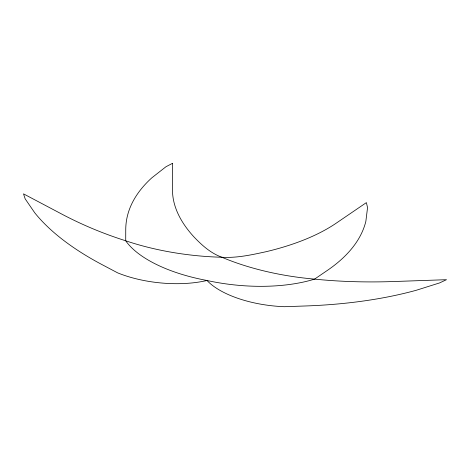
<?xml version="1.0" encoding="UTF-8"?>
<svg xmlns="http://www.w3.org/2000/svg" width="470" height="470" viewBox="0 0 470 470"><rect width="100%" height="100%" fill="white"/><g stroke="black" fill="none" stroke-linecap="round" stroke-linejoin="round"><path stroke-width="0.7" d="M172.578 163.296L172.49 189.768A253.007 111.308 5.9 0 0 194.081 237.05C202.047 245.387 210.848 253.295 221.881 257.249A154.589 68.009 5.9 0 0 314.589 279.115C341.943 281.912 369.479 282.476 396.944 281.418L446.5 279.691L439.532 282.94L416.279 290.266A299.743 131.87 5.9 0 1 305.594 305.97L284.415 306.704A76.698 33.74 5.9 0 1 207 280.484A112.671 49.567 5.9 0 1 125.713 240.787C102.901 233.578 80.781 224.284 59.696 212.986L23.5 193.857L25.174 198.863L34.78 212.851A299.743 131.87 5.9 0 0 102.184 264.698L117.659 272.87A76.698 33.74 5.9 0 0 207 280.484A112.671 49.567 5.9 0 0 314.589 279.115L327.296 270.45A299.743 131.87 5.9 0 0 365.86 221.317L367.552 207.617L366.371 202.617L336.42 223.033A253.007 111.308 5.9 0 1 266.185 251.685C251.632 254.852 236.88 258.153 221.881 257.249A154.589 68.009 5.9 0 1 125.713 240.787L125.749 229.554A299.743 131.87 5.9 0 1 151.775 177.871L166.004 166.715L172.578 163.296"/></g></svg>
